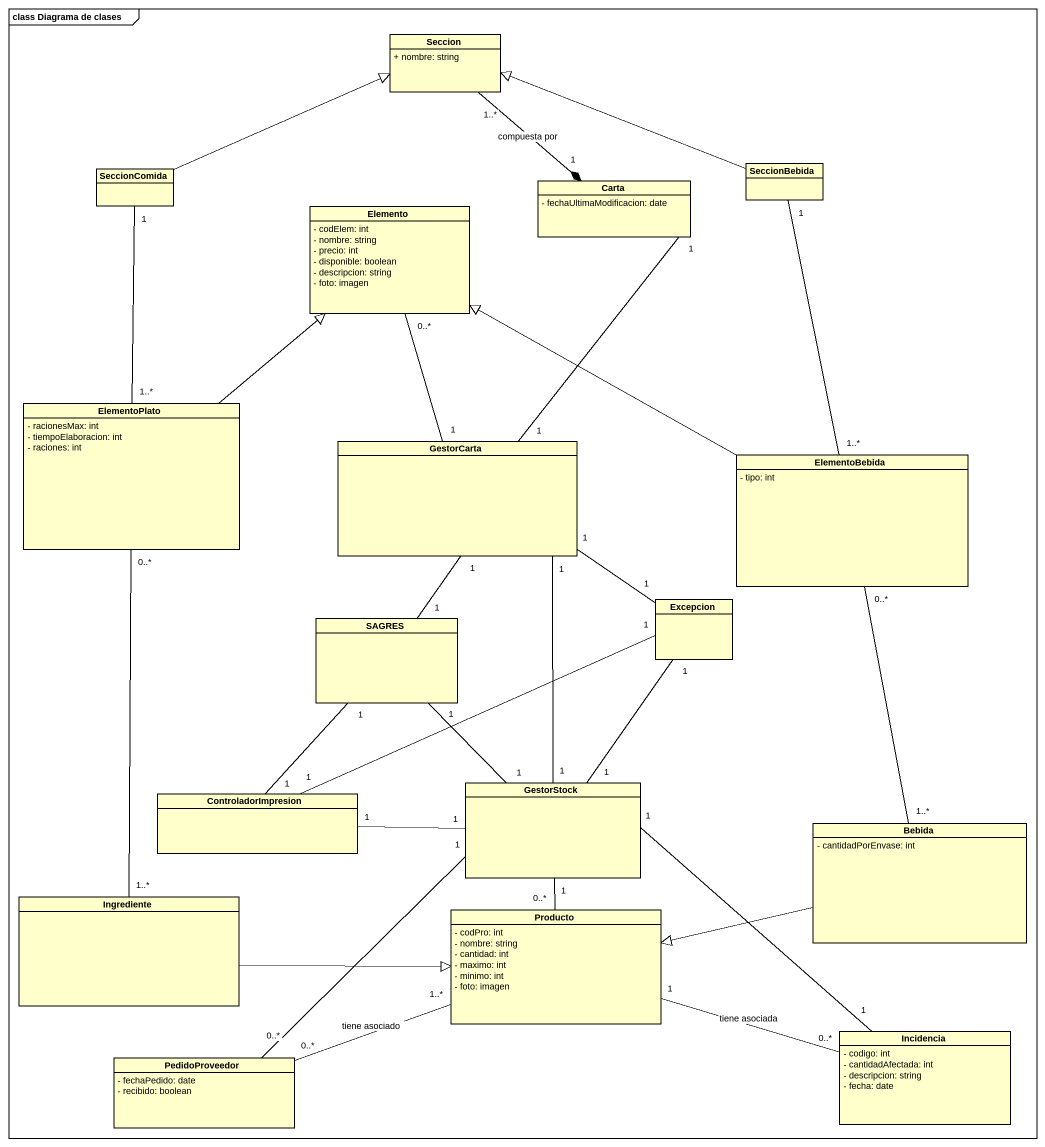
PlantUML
@startuml
mainframe class Diagrama de clases
hide circle
hide empty members
skinparam classAttributeIconSize 0
class Seccion {
  + nombre: string
}
class SeccionComida
class SeccionBebida
class Elemento {
  - codElem: int
  - nombre: string
  - precio: int
  - disponible: boolean
  - descripcion: string
  - foto: imagen
}
class Carta {
  - fechaUltimaModificacion: date
}
class ElementoPlato {
  - racionesMax: int
  - tiempoElaboracion: int
  - raciones: int
}
class GestorCarta
class ElementoBebida {
  - tipo: int
}
class SAGRES
class Excepcion
class GestorStock
class ControladorImpresion
class Bebida {
  - cantidadPorEnvase: int
}
class Ingrediente
class Producto {
  - codPro: int
  - nombre: string
  - cantidad: int
  - maximo: int
  - minimo: int
  - foto: imagen
}
class PedidoProveedor {
  - fechaPedido: date
  - recibido: boolean
}
class Incidencia {
  - codigo: int
  - cantidadAfectada: int
  - descripcion: string
  - fecha: date
}
Seccion "1..*" --* "1" Carta : compuesta por
SeccionComida -right-|> Seccion
SeccionBebida -left-|> Seccion
Carta "1" -- "1" GestorCarta
ElementoPlato "1..*" -up- "1" SeccionComida
ElementoPlato -up-|> Elemento
GestorCarta "1" -up- "0..*" Elemento
GestorCarta "1" -right- "1" Excepcion
GestorCarta "1" -- "1" GestorStock
ElementoBebida "1..*" -up- "1" SeccionBebida
ElementoBebida -left-|> Elemento
SAGRES "1" -up- "1" GestorCarta
SAGRES "1" -- "1" GestorStock
Excepcion "1" -- "1" GestorStock
GestorStock "1" -- "0..*" Producto
GestorStock "1" -- "0..*" PedidoProveedor
GestorStock "1" -- "1" Incidencia
ControladorImpresion "1" -up- "1" SAGRES
ControladorImpresion "1" -right- "1" Excepcion
ControladorImpresion "1" -right- "1" GestorStock
Bebida "1..*" -up- "0..*" ElementoBebida
Bebida -left-|> Producto
Ingrediente "1..*" -up- "0..*" ElementoPlato
Ingrediente -right-|> Producto
Producto "1..*" -left- "0..*" PedidoProveedor : tiene asociado
Incidencia "0..*" -left- "1" Producto : tiene asociada
@enduml
